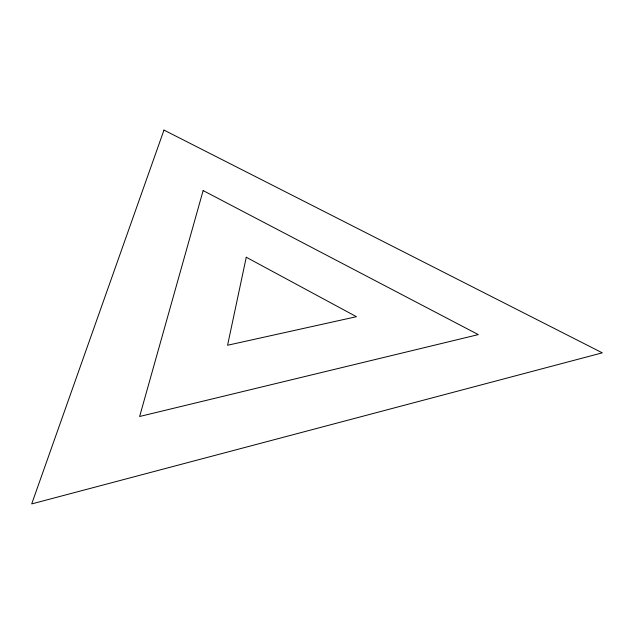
<?xml version="1.0" encoding="UTF-8"?>
<svg xmlns="http://www.w3.org/2000/svg" width="634" height="634" viewBox="0 0 634 634"><rect width="100%" height="100%" fill="white"/><g stroke="black" fill="none" stroke-linecap="round" stroke-linejoin="round"><path stroke-width="0.95" d="M246.261 257.238L227.574 345.253L356.451 316.699L246.261 257.238M203.134 190.588L139.623 416.49L478.298 334.609L203.134 190.588M163.976 130.089L31.7 503.911L602.3 352.837L163.976 130.089"/></g></svg>
